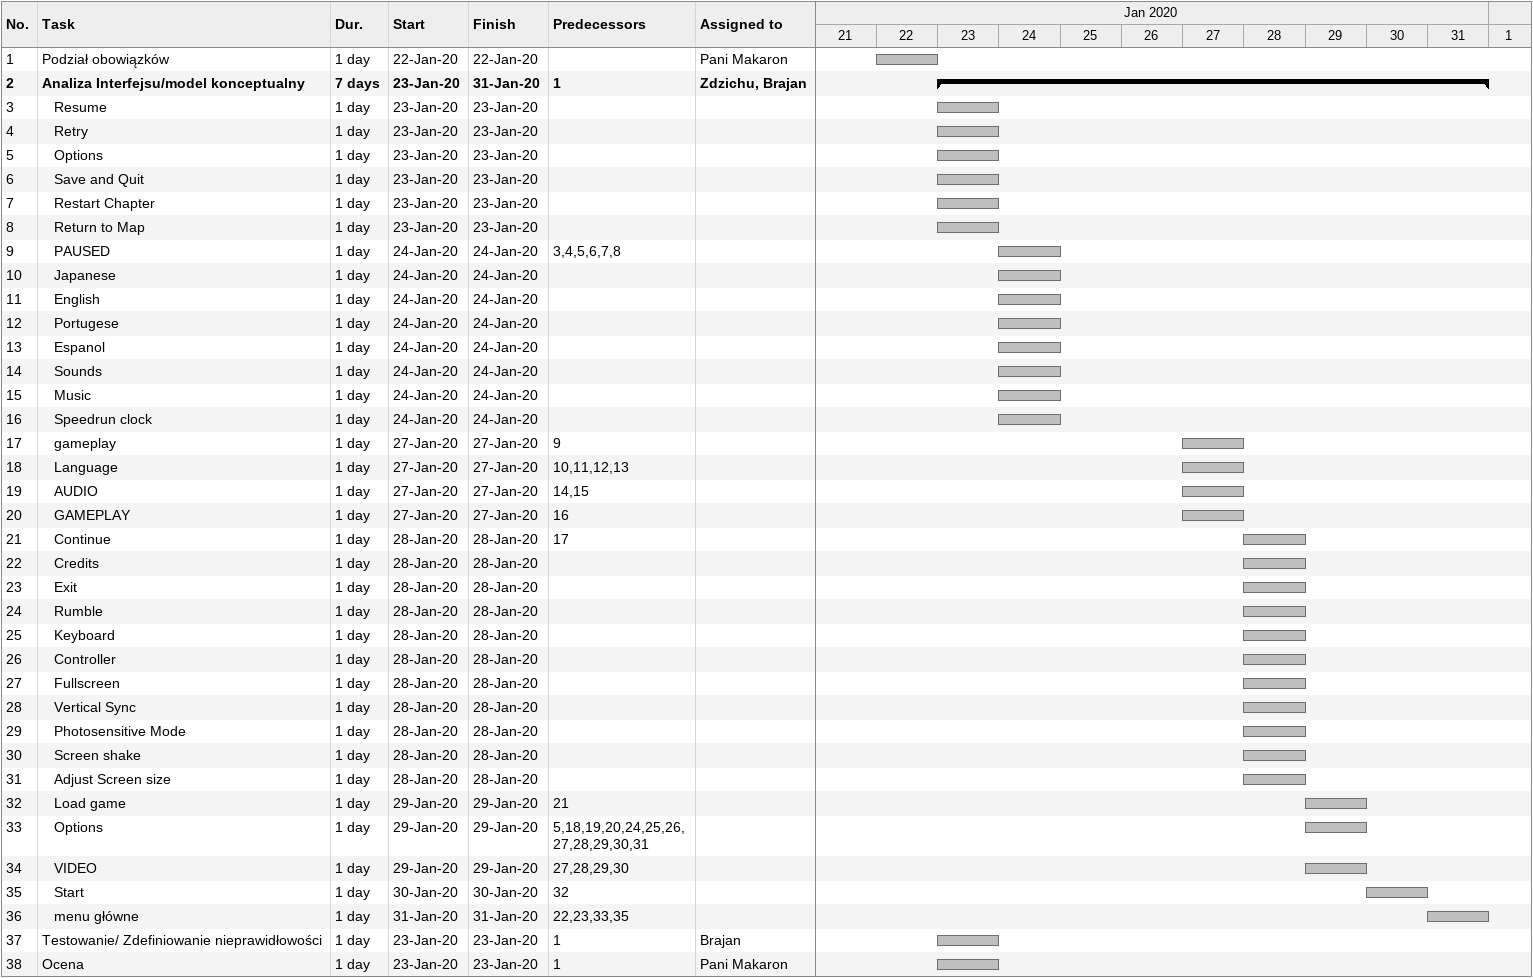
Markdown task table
| ID | Level | Task | Duration | Start | Finish | Predecessors | Resources |
|---|---|---|---|---|---|---|---|
| 1 | 1 | Podział obowiązków | 1d | 2020-01-22 | 2020-01-22 |  | Pani Makaron |
| 2 | 1 | **Analiza Interfejsu/model konceptualny** | 7d | 2020-01-23 | 2020-01-31 | 1 | Zdzichu, Brajan |
| 3 | 2 | Resume | 1d | 2020-01-23 | 2020-01-23 |  |  |
| 4 | 2 | Retry | 1d | 2020-01-23 | 2020-01-23 |  |  |
| 5 | 2 | Options | 1d | 2020-01-23 | 2020-01-23 |  |  |
| 6 | 2 | Save and Quit | 1d | 2020-01-23 | 2020-01-23 |  |  |
| 7 | 2 | Restart Chapter | 1d | 2020-01-23 | 2020-01-23 |  |  |
| 8 | 2 | Return to Map | 1d | 2020-01-23 | 2020-01-23 |  |  |
| 9 | 2 | PAUSED | 1d | 2020-01-24 | 2020-01-24 | 3, 4, 5, 6, 7, 8 |  |
| 10 | 2 | Japanese | 1d | 2020-01-24 | 2020-01-24 |  |  |
| 11 | 2 | English | 1d | 2020-01-24 | 2020-01-24 |  |  |
| 12 | 2 | Portugese | 1d | 2020-01-24 | 2020-01-24 |  |  |
| 13 | 2 | Espanol | 1d | 2020-01-24 | 2020-01-24 |  |  |
| 14 | 2 | Sounds | 1d | 2020-01-24 | 2020-01-24 |  |  |
| 15 | 2 | Music | 1d | 2020-01-24 | 2020-01-24 |  |  |
| 16 | 2 | Speedrun clock | 1d | 2020-01-24 | 2020-01-24 |  |  |
| 17 | 2 | gameplay | 1d | 2020-01-27 | 2020-01-27 | 9 |  |
| 18 | 2 | Language | 1d | 2020-01-27 | 2020-01-27 | 10, 11, 12, 13 |  |
| 19 | 2 | AUDIO | 1d | 2020-01-27 | 2020-01-27 | 14, 15 |  |
| 20 | 2 | GAMEPLAY | 1d | 2020-01-27 | 2020-01-27 | 16 |  |
| 21 | 2 | Continue | 1d | 2020-01-28 | 2020-01-28 | 17 |  |
| 22 | 2 | Credits | 1d | 2020-01-28 | 2020-01-28 |  |  |
| 23 | 2 | Exit | 1d | 2020-01-28 | 2020-01-28 |  |  |
| 24 | 2 | Rumble | 1d | 2020-01-28 | 2020-01-28 |  |  |
| 25 | 2 | Keyboard | 1d | 2020-01-28 | 2020-01-28 |  |  |
| 26 | 2 | Controller | 1d | 2020-01-28 | 2020-01-28 |  |  |
| 27 | 2 | Fullscreen | 1d | 2020-01-28 | 2020-01-28 |  |  |
| 28 | 2 | Vertical Sync | 1d | 2020-01-28 | 2020-01-28 |  |  |
| 29 | 2 | Photosensitive Mode | 1d | 2020-01-28 | 2020-01-28 |  |  |
| 30 | 2 | Screen shake | 1d | 2020-01-28 | 2020-01-28 |  |  |
| 31 | 2 | Adjust Screen size | 1d | 2020-01-28 | 2020-01-28 |  |  |
| 32 | 2 | Load game | 1d | 2020-01-29 | 2020-01-29 | 21 |  |
| 33 | 2 | Options | 1d | 2020-01-29 | 2020-01-29 | 5, 18, 19, 20, 24, 25, 26, 27, 28, 29, 30, 31 |  |
| 34 | 2 | VIDEO | 1d | 2020-01-29 | 2020-01-29 | 27, 28, 29, 30 |  |
| 35 | 2 | Start | 1d | 2020-01-30 | 2020-01-30 | 32 |  |
| 36 | 2 | menu główne | 1d | 2020-01-31 | 2020-01-31 | 22, 23, 33, 35 |  |
| 37 | 1 | Testowanie/ Zdefiniowanie nieprawidłowości | 1d | 2020-01-23 | 2020-01-23 | 1 | Brajan |
| 38 | 1 | Ocena | 1d | 2020-01-23 | 2020-01-23 | 1 | Pani Makaron |
